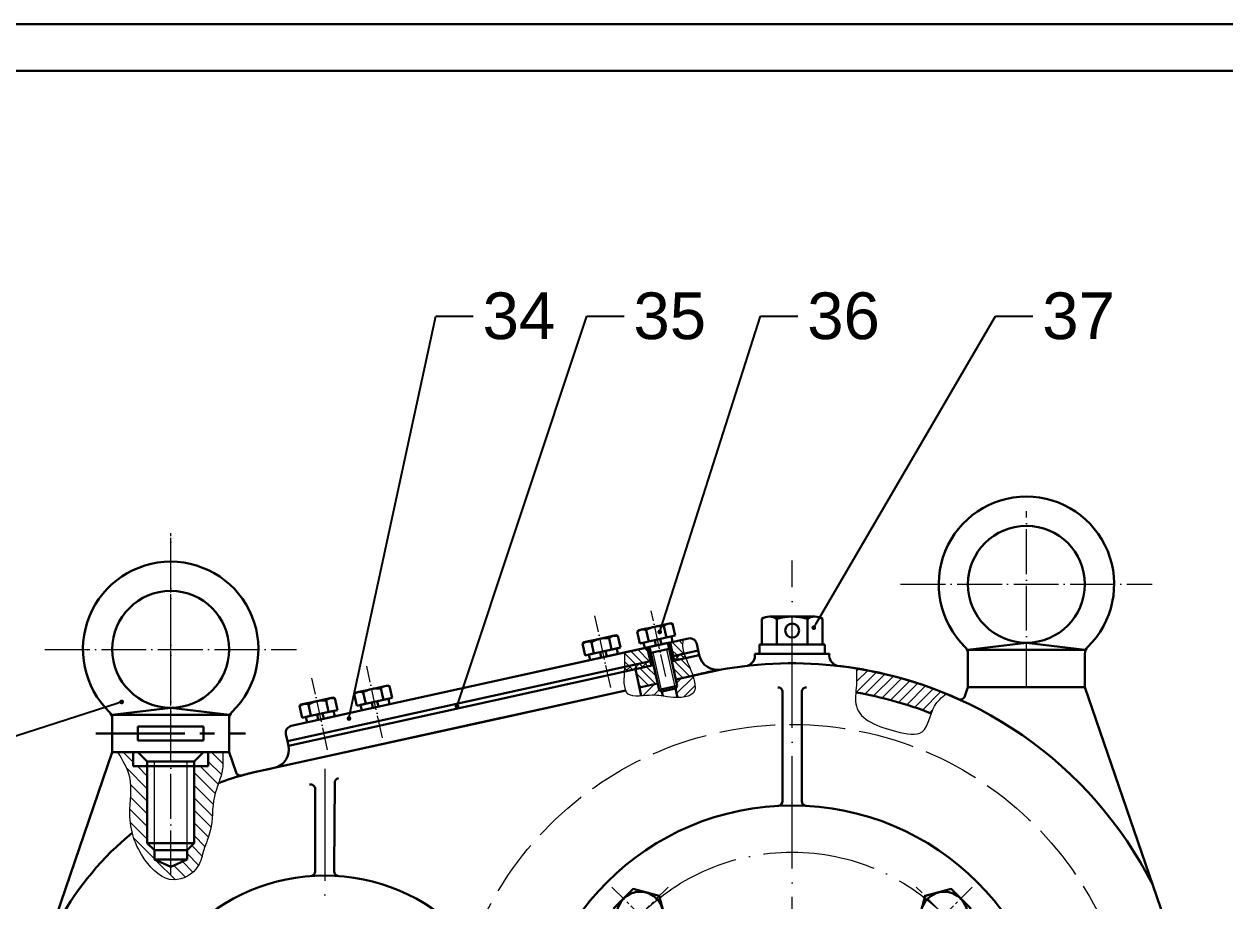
# Model space of a CAD drawing. Header units: millimetres. Extents: x 49696 to 99999, y 29542 to 60309.
# Drawn here: x 49903.4 to 50160.4, y 30194.9 to 30382.6 of the extents above; entities that cross this region are included whole.
import ezdxf
from ezdxf import colors
from ezdxf.entities.mleader import LeaderData, LeaderLine
from ezdxf.math import Vec2, Vec3

# ---------------------------------------------------------------- set-up
doc = ezdxf.new("R2010")
doc.units = ezdxf.units.MM
for name, pattern in [('ACAD_ISO02W100', [15, 12, -3]), ('ACAD_ISO04W100', [30, 24, -3, 0, -3]), ('CENTER2', [28.575, 19.05, -3.175, 3.175, -3.175])]:
    doc.linetypes.add(name, pattern=pattern)
for name, color, linetype, lineweight in [('Centerline', 7, 'ACAD_ISO04W100', 13), ('linie intrerupta', 10, 'ACAD_ISO02W100', 13), ('Linii groase', 7, 'Continuous', 30), ('Linii subtiri', 7, 'Continuous', 13)]:
    doc.layers.add(name, color=color, linetype=linetype, lineweight=lineweight)
doc.styles.get("Standard").update_dxf_attribs({"font": 'arial.ttf'})

# ---------------------------------------------------------------- blocks, each defined once
blk = doc.blocks.new('*U23')
at = {"layer": 'Linii groase'}
blk.add_circle((0, 0), 5, dxfattribs=at)
blk = doc.blocks.new('*U24')
at = {"layer": 'Linii groase', "color": 0, "linetype": 'ByBlock', "lineweight": -2, "transparency": 16777216}
for p, rotation in [((50067.47, 30135.31), 90), ((50067.47, 30070.26), 180), ((50132.53, 30070.26), 270)]:
    blk.add_blockref('*U23', p, dxfattribs=dict(at, rotation=rotation))
blk.add_blockref('*U23', (50132.53, 30135.31), dxfattribs=at)
blk = doc.blocks.new('*U28')
at = {"layer": 'Linii subtiri', "color": 0, "linetype": 'CENTER2', "ltscale": 0.2, "transparency": 16777216}
for p, q in [((0, 1), (0, 8.5)), ((-8.5, 0), (-1, 0)), ((1, 0), (8.5, 0)), ((0, -8.5), (0, -1))]:
    blk.add_line(p, q, dxfattribs=at)
at = {"layer": 'Linii subtiri', "color": 0, "linetype": 'Continuous', "ltscale": 0.2, "transparency": 16777216}
for p, q in [((-0.5, 0), (0.5, 0)), ((0, -0.5), (0, 0.5))]:
    blk.add_line(p, q, dxfattribs=at)
blk = doc.blocks.new('*U26')
at = {"layer": 'Linii groase'}
blk.add_lwpolyline([(5.6, -1.5), (4.1, 4.1), (-1.5, 5.6), (-5.6, 1.5), (-4.1, -4.1), (1.5, -5.6)], close=True, dxfattribs=at)
at = {"layer": 'Linii subtiri', "linetype": 'CENTER2', "ltscale": 0.2, "rotation": 224.9999999999999}
blk.add_blockref('*U28', (0, 0), dxfattribs=at)
blk = doc.blocks.new('*U27')
at = {"layer": 'Linii groase', "color": 0, "linetype": 'ByBlock', "lineweight": -2, "transparency": 16777216}
blk.add_blockref('*U26', (50067.47, 30135.31), dxfattribs=at)
for p, rotation in [((50132.53, 30135.31), 270.0000000000001), ((50067.47, 30070.26), 90), ((50132.53, 30070.26), 180)]:
    blk.add_blockref('*U26', p, dxfattribs=dict(at, rotation=rotation))
blk = doc.blocks.new('_Dot')
at = {"color": 0, "linetype": 'ByBlock', "lineweight": -2}
blk.add_line((-0.5, 0), (-1, 0), dxfattribs=at)
at = {"color": 0, "linetype": 'ByBlock', "const_width": 0.5}
blk.add_lwpolyline([(-0.25, 0, 1), (0.25, 0, 1)], format="xyb", close=True, dxfattribs=at)
blk = doc.blocks.new('*U69')
at = {"layer": 'Linii groase', "color": 0, "linetype": 'CENTER2', "transparency": 16777216}
blk.add_line((-16, 0), (16, 0), dxfattribs=at)

msp = doc.modelspace()

# ---------------------------------------------------------------- hatches: boundary and pattern name
at = {"layer": 'Linii subtiri'}
h = msp.add_hatch(dxfattribs=at)
h.set_pattern_fill('ANSI31', color=256, scale=0.4, angle=90)
edge = h.paths.add_edge_path()
edge.add_line((50036.789, 30249.201), (50032, 30248.145))
edge.add_spline(control_points=[(50032, 30248.145), (50032.006, 30247.166), (50032.013, 30246.187), (50031.968, 30245.066)], knot_values=[31.6028745, 31.6028745, 31.6028745, 31.6028745, 34.7090223, 34.7090223, 34.7090223, 34.7090223], degree=3, periodic=0)
edge.add_line((50031.968, 30245.066), (50037.435, 30246.271))
edge.add_line((50037.435, 30246.271), (50036.789, 30249.201))
edge = h.paths.add_edge_path()
edge.add_spline(control_points=[(50044.658, 30247.863), (50044.532, 30248.241), (50044.279, 30249.224), (50044.343, 30250.249), (50044.383, 30250.875)], knot_values=[0, 0, 0, 0, 1.1876014, 3.0489637, 3.0489637, 3.0489637, 3.0489637], degree=3, periodic=0)
edge.add_line((50044.383, 30250.875), (50041.672, 30250.277))
edge.add_line((50041.672, 30250.277), (50042.318, 30247.347))
edge.add_line((50042.318, 30247.347), (50044.658, 30247.863))
h = msp.add_hatch(dxfattribs=at)
h.set_pattern_fill('ANSI31', color=256, scale=0.3, angle=90)
edge = h.paths.add_edge_path()
edge.add_line((50037.435, 30246.271), (50031.968, 30245.066))
edge.add_spline(control_points=[(50031.968, 30245.066), (50031.964, 30244.965), (50031.949, 30244.628), (50031.929, 30244.277), (50031.915, 30244.031)], knot_values=[30.6799441, 30.6799441, 30.6799441, 30.6799441, 30.9617389, 31.6028745, 31.6028745, 31.6028745, 31.6028745], degree=3, periodic=0)
edge.add_line((50031.915, 30244.031), (50037.65, 30245.295))
edge.add_line((50037.65, 30245.295), (50037.435, 30246.271))
edge = h.paths.add_edge_path()
edge.add_spline(control_points=[(50045.022, 30246.92), (50044.89, 30247.23), (50044.764, 30247.545), (50044.658, 30247.863)], knot_values=[3.0489637, 3.0489637, 3.0489637, 3.0489637, 4.0508261, 4.0508261, 4.0508261, 4.0508261], degree=3, periodic=0)
edge.add_line((50044.658, 30247.863), (50042.318, 30247.347))
edge.add_line((50042.318, 30247.347), (50042.533, 30246.371))
edge.add_line((50042.533, 30246.371), (50045.022, 30246.92))
h = msp.add_hatch(dxfattribs=at)
h.set_pattern_fill('ANSI31', color=256, scale=0.3)
edge = h.paths.add_edge_path()
edge.add_line((50037.65, 30245.295), (50037.435, 30246.271))
edge.add_line((50037.435, 30246.271), (50031.968, 30245.066))
edge.add_spline(control_points=[(50031.968, 30245.066), (50031.964, 30244.965), (50031.949, 30244.628), (50031.929, 30244.277), (50031.915, 30244.031)], knot_values=[30.6799441, 30.6799441, 30.6799441, 30.6799441, 30.9617389, 31.6028745, 31.6028745, 31.6028745, 31.6028745], degree=3, periodic=0)
edge.add_line((50031.915, 30244.031), (50037.65, 30245.295))
edge = h.paths.add_edge_path()
edge.add_spline(control_points=[(50045.022, 30246.92), (50044.89, 30247.23), (50044.764, 30247.545), (50044.658, 30247.863)], knot_values=[3.0489637, 3.0489637, 3.0489637, 3.0489637, 4.0508261, 4.0508261, 4.0508261, 4.0508261], degree=3, periodic=0)
edge.add_line((50044.658, 30247.863), (50042.318, 30247.347))
edge.add_line((50042.318, 30247.347), (50042.533, 30246.371))
edge.add_line((50042.533, 30246.371), (50045.022, 30246.92))
h = msp.add_hatch(dxfattribs=at)
h.set_pattern_fill('ANSI31', color=256, scale=0.4, angle=90)
h.paths.add_polyline_path([(50038.139, 30245.402), (50034.232, 30244.541), (50035.093, 30240.635), (50039, 30241.496)])
edge = h.paths.add_edge_path()
edge.add_spline(control_points=[(50046.497, 30243.162), (50046.186, 30244.175), (50045.716, 30245.368), (50045.152, 30246.615), (50045.022, 30246.92)], knot_values=[4.0508261, 4.0508261, 4.0508261, 4.0508261, 7.1360136, 8.1181254, 8.1181254, 8.1181254, 8.1181254], degree=3, periodic=0)
edge.add_line((50045.022, 30246.92), (50042.045, 30246.263))
edge.add_line((50042.045, 30246.263), (50042.906, 30242.357))
edge.add_line((50042.906, 30242.357), (50046.107, 30243.063))
edge.add_arc((50067.772, 30159.392), 86.43, 104.25033, 104.51697, ccw=False)
h = msp.add_hatch(dxfattribs=at)
h.set_pattern_fill('ANSI31', color=256, scale=0.5)
edge = h.paths.add_edge_path()
edge.add_spline(control_points=[(50081.517, 30244.722), (50081.552, 30243.544), (50081.603, 30241.873), (50081.438, 30240.093), (50081.399, 30239.572)], knot_values=[0, 0, 0, 0, 3.5882082, 5.0901386, 5.0901386, 5.0901386, 5.0901386], degree=3, periodic=0)
edge.add_arc((50067.772, 30159.392), 81.33, 68.53643, 80.35443, ccw=False)
edge.add_spline(control_points=[(50097.532, 30235.082), (50097.726, 30235.625), (50098.443, 30237.381), (50099.787, 30238.507), (50100.725, 30239.294)], knot_values=[28.2274973, 28.2274973, 28.2274973, 28.2274973, 29.810454, 33.4713201, 33.4713201, 33.4713201, 33.4713201], degree=3, periodic=0)
edge.add_arc((50067.772, 30159.392), 86.43, 67.58799, 80.84972)
h = msp.add_hatch(dxfattribs=at)
h.set_pattern_fill('ANSI31', color=256, scale=0.5)
edge = h.paths.add_edge_path()
edge.add_spline(control_points=[(50043.249, 30238.478), (50044.864, 30238.49), (50047.482, 30239.025), (50046.887, 30241.824), (50046.571, 30242.918), (50046.501, 30243.149)], knot_values=[8.1314903, 8.1314903, 8.1314903, 8.1314903, 12.1699883, 14.7180579, 15.4225735, 15.4225735, 15.4225735, 15.4225735], degree=3, periodic=0)
edge.add_line((50046.501, 30243.149), (50042.906, 30242.357))
edge.add_line((50042.906, 30242.357), (50043.205, 30240.997))
edge.add_line((50043.205, 30240.997), (50042.825, 30240.401))
edge.add_line((50042.825, 30240.401), (50043.249, 30238.478))
edge = h.paths.add_edge_path()
edge.add_line((50039, 30241.496), (50035.093, 30240.635))
edge.add_line((50035.093, 30240.635), (50035.493, 30238.819))
edge.add_spline(control_points=[(50035.493, 30238.819), (50036.285, 30238.876), (50038.011, 30239.089), (50039.369, 30238.886), (50040.112, 30238.77)], knot_values=[18.2941254, 18.2941254, 18.2941254, 18.2941254, 20.4323, 22.7426791, 22.7426791, 22.7426791, 22.7426791], degree=3, periodic=0)
edge.add_line((50040.112, 30238.77), (50039.895, 30239.756))
edge.add_line((50039.895, 30239.756), (50039.299, 30240.136))
edge.add_line((50039.299, 30240.136), (50039, 30241.496))
h = msp.add_hatch(dxfattribs=at)
h.set_pattern_fill('ANSI31', color=256, scale=0.6, angle=90)
edge = h.paths.add_edge_path()
edge.add_spline(control_points=[(49926.594, 30209.547), (49927.109, 30207.538), (49929.095, 30203.27), (49934.699, 30197.871), (49940.95, 30201.466), (49941.808, 30206.131), (49944, 30210.844), (49943.52, 30215.94), (49944.742, 30219.231), (49945.08, 30220.188)], knot_values=[6.7380732, 6.7380732, 6.7380732, 6.7380732, 12.9780612, 20.5180842, 26.4383632, 30.1661865, 34.4797038, 41.8472097, 44.8699666, 44.8699666, 44.8699666, 44.8699666], degree=3, periodic=0)
edge.add_spline(control_points=[(49945.08, 30220.188), (49945.434, 30221.19), (49946.146, 30223.324), (49945.993, 30225.594), (49945.912, 30226.799)], knot_values=[0, 0, 0, 0, 3.1628649, 6.7380732, 6.7380732, 6.7380732, 6.7380732], degree=3, periodic=0)
edge.add_line((49945.912, 30226.799), (49942.821, 30226.799))
edge.add_line((49942.821, 30226.799), (49942.821, 30223.799))
edge.add_line((49942.821, 30223.799), (49939.821, 30223.799))
edge.add_line((49939.821, 30223.799), (49939.821, 30207.299))
edge.add_line((49939.821, 30207.299), (49938.321, 30205.799))
edge.add_line((49938.321, 30205.799), (49938.321, 30203.799))
edge.add_line((49938.321, 30203.799), (49934.821, 30202.257))
edge.add_line((49934.821, 30202.257), (49931.321, 30203.799))
edge.add_line((49931.321, 30203.799), (49931.321, 30205.799))
edge.add_line((49931.321, 30205.799), (49929.821, 30207.299))
edge.add_line((49929.821, 30207.299), (49929.821, 30223.799))
edge.add_line((49929.821, 30223.799), (49926.821, 30223.799))
edge.add_line((49926.821, 30223.799), (49926.821, 30226.799))
edge.add_line((49926.821, 30226.799), (49923.503, 30226.799))
edge.add_spline(control_points=[(49923.503, 30226.799), (49924.577, 30225.056), (49927.068, 30221.017), (49925.754, 30214.798), (49926.257, 30210.863), (49926.594, 30209.547)], knot_values=[44.8699666, 44.8699666, 44.8699666, 44.8699666, 50.8235118, 58.667882, 62.7569885, 62.7569885, 62.7569885, 62.7569885], degree=3, periodic=0)

# ---------------------------------------------------------------- linework, layer by layer
at = {"linetype": 'ByBlock', "lineweight": 30, "ltscale": 15}
for p, q in [((49696.313, 30382.636), (50885.313, 30382.636)), ((49716.313, 30372.636), (50875.313, 30372.636))]:
    msp.add_line(p, q, dxfattribs=at)
at = {"layer": 'Centerline', "ltscale": 0.4}
for p, q in [((50117.891, 30240.722), (50117.891, 30278.341)), ((49934.821, 30200.45), (49934.821, 30273.631)), ((49934.821, 30226.799), (49934.821, 30273.631)), ((50090.973, 30262.722), (50144.809, 30262.722)), ((49907.903, 30248.799), (49961.738, 30248.799)), ((49934.821, 30200.45), (49934.821, 30224.799))]:
    msp.add_line(p, q, dxfattribs=at)
at = {"layer": 'Centerline'}
for p, q in [((50067.772, 30021.306), (50067.772, 30267.799)), ((49956.968, 30223.416), (49956.968, 30223.416)), ((49967.772, 30223.254), (49967.772, 30023.127))]:
    msp.add_line(p, q, dxfattribs=at)
at = {"layer": 'Centerline', "ltscale": 0.2}
for p, q in [((50040.72, 30242.984), (50037.618, 30257.056)), ((50028.949, 30240.638), (50025.575, 30255.945)), ((49980.12, 30229.877), (49976.747, 30245.183)), ((49968.402, 30227.294), (49965.028, 30242.6))]:
    msp.add_line(p, q, dxfattribs=at)
at = {"layer": 'Centerline'}
msp.add_circle((50067.772, 30159.392), 46, dxfattribs=at)
at = {"layer": 'linie intrerupta'}
msp.add_line((50105.391, 30240.722), (50130.391, 30240.722), dxfattribs=at)
msp.add_circle((50067.772, 30159.392), 73.33, dxfattribs=at)
at = {"layer": 'Linii groase'}
for p, q in [((50041.792, 30254.4), (50038.37, 30253.645)), ((50041.792, 30254.4), (50040.259, 30254.062)), ((50040.324, 30253.769), (50040.862, 30251.327)), ((50042.195, 30254.272), (50041.792, 30254.4)), ((50042.752, 30251.744), (50042.195, 30254.272)), ((50042.195, 30254.272), (50042.214, 30254.185)), ((50061.272, 30255.322), (50061.272, 30249.822)), ((50067.772, 30255.822), (50062.897, 30255.822)), ((50062.897, 30255.822), (50064.522, 30255.822)), ((50064.522, 30255.322), (50064.522, 30249.822)), ((50067.772, 30255.822), (50072.647, 30255.822)), ((50072.647, 30255.822), (50071.022, 30255.822)), ((50071.022, 30255.322), (50071.022, 30249.822)), ((50074.272, 30255.322), (50074.272, 30249.822)), ((50045.578, 30251.138), (50003.098, 30241.775)), ((50030.073, 30251.817), (50026.651, 30251.062)), ((50030.073, 30251.817), (50028.541, 30251.479)), ((50028.605, 30251.186), (50029.143, 30248.745)), ((50030.476, 30251.689), (50030.073, 30251.817)), ((50031.033, 30249.161), (50030.476, 30251.689)), ((50030.476, 30251.689), (50030.495, 30251.602)), ((50034.636, 30252.606), (50034.948, 30252.891)), ((50035.193, 30250.078), (50034.636, 30252.606)), ((50034.636, 30252.606), (50034.655, 30252.519)), ((50034.948, 30252.891), (50038.37, 30253.645)), ((50034.948, 30252.891), (50036.48, 30253.229)), ((50036.545, 30252.936), (50037.083, 30250.494)), ((50038.972, 30250.911), (50042.752, 30251.744)), ((50042.209, 30250.396), (50041.951, 30251.567)), ((50003.098, 30241.775), (50039.231, 30249.739)), ((50022.917, 30250.023), (50023.229, 30250.308)), ((50023.474, 30247.495), (50022.917, 30250.023)), ((50023.229, 30250.308), (50026.651, 30251.062)), ((50023.229, 30250.308), (50024.761, 30250.646)), ((50024.826, 30250.353), (50025.364, 30247.912)), ((50027.254, 30248.328), (50031.033, 30249.161)), ((50030.232, 30248.985), (50027.254, 30248.328)), ((50039.231, 30249.739), (50027.512, 30247.156)), ((50030.491, 30247.813), (50030.232, 30248.985)), ((50038.972, 30250.911), (50035.193, 30250.078)), ((50036.252, 30249.083), (50035.994, 30250.254)), ((50037.65, 30245.295), (50036.789, 30249.201)), ((50037.278, 30249.309), (50038.546, 30243.554)), ((50037.278, 30249.309), (50039.299, 30240.136)), ((50037.556, 30248.045), (50041.462, 30248.906)), ((50038.387, 30250.782), (50038.645, 30249.61)), ((50039.231, 30249.739), (50041.672, 30250.277)), ((50039.231, 30249.739), (50041.184, 30250.17)), ((50039.558, 30251.04), (50039.817, 30249.868)), ((50041.184, 30250.17), (50043.205, 30240.997)), ((50042.533, 30246.371), (50041.672, 30250.277)), ((50047.689, 30248.531), (50047.366, 30249.996)), ((50067.772, 30249.822), (50060.772, 30249.822)), ((50060.772, 30249.822), (50060.772, 30247.822)), ((50061.272, 30249.822), (50067.772, 30249.822)), ((50074.272, 30249.822), (50067.772, 30249.822)), ((50067.772, 30249.822), (50074.772, 30249.822)), ((50074.772, 30249.822), (50074.772, 30247.822)), ((50105.391, 30248.722), (50105.193, 30248.72)), ((50105.391, 30248.722), (50117.891, 30250.222)), ((50105.391, 30248.722), (50130.391, 30248.722)), ((50117.891, 30250.222), (50130.391, 30248.722)), ((50130.391, 30248.722), (50130.587, 30248.718)), ((50037.435, 30246.271), (50003.744, 30238.846)), ((50027.254, 30248.328), (50023.474, 30247.495)), ((50024.275, 30247.672), (50027.254, 30248.328)), ((50024.534, 30246.5), (50024.275, 30247.672)), ((50026.668, 30248.199), (50026.926, 30247.027)), ((50027.84, 30248.457), (50028.098, 30247.285)), ((50047.904, 30247.555), (50042.045, 30246.263)), ((50042.045, 30246.263), (50042.533, 30246.371)), ((50047.689, 30248.531), (50042.318, 30247.347)), ((50047.904, 30247.555), (50047.689, 30248.531)), ((50047.904, 30247.555), (50047.904, 30247.555)), ((50067.772, 30247.822), (50059.807, 30247.822)), ((50059.807, 30247.822), (50075.737, 30247.822)), ((50060.772, 30247.822), (50067.772, 30247.822)), ((50067.772, 30247.822), (50062.772, 30247.822)), ((50074.772, 30247.822), (50067.772, 30247.822)), ((50067.772, 30247.822), (50072.772, 30247.822)), ((50105.391, 30240.722), (50105.391, 30247.853)), ((50130.391, 30240.722), (50130.391, 30247.853)), ((50038.139, 30245.402), (50003.959, 30237.869)), ((50034.232, 30244.541), (50035.493, 30238.819)), ((50052.671, 30244.509), (50042.906, 30242.357)), ((50042.906, 30242.357), (50052.257, 30244.418)), ((49960.617, 30232.413), (50003.098, 30241.775)), ((49981.245, 30241.055), (49977.823, 30240.301)), ((49981.245, 30241.055), (49979.713, 30240.717)), ((49981.648, 30240.928), (49981.245, 30241.055)), ((49982.205, 30238.399), (49981.648, 30240.928)), ((49981.648, 30240.928), (49981.667, 30240.841)), ((50039, 30241.496), (50035.093, 30240.635)), ((50035.093, 30240.635), (50039, 30241.496)), ((50039.299, 30240.136), (50043.205, 30240.997)), ((50043.205, 30240.997), (50042.825, 30240.401)), ((49951.479, 30222.207), (50032.178, 30239.993)), ((49959.798, 30229.16), (50003.744, 30238.846)), ((49969.526, 30238.472), (49966.104, 30237.718)), ((49969.526, 30238.472), (49967.994, 30238.134)), ((49969.929, 30238.345), (49969.526, 30238.472)), ((49970.486, 30235.817), (49969.929, 30238.345)), ((49969.929, 30238.345), (49969.948, 30238.258)), ((49974.089, 30239.262), (49974.401, 30239.547)), ((49974.646, 30236.733), (49974.089, 30239.262)), ((49974.089, 30239.262), (49974.108, 30239.175)), ((49974.401, 30239.547), (49977.823, 30240.301)), ((49974.401, 30239.547), (49975.933, 30239.884)), ((49975.998, 30239.591), (49976.536, 30237.15)), ((49978.426, 30237.566), (49982.205, 30238.399)), ((49979.777, 30240.424), (49980.315, 30237.983)), ((50032.178, 30239.993), (50004.82, 30233.963)), ((50039.299, 30240.136), (50039.895, 30239.756)), ((50039.895, 30239.756), (50042.825, 30240.401)), ((50039.895, 30239.756), (50040.112, 30238.77)), ((50042.825, 30240.401), (50043.249, 30238.478)), ((50065.732, 30216.311), (50065.732, 30239.664)), ((50065.732, 30239.015), (50065.732, 30239.664)), ((50069.812, 30216.311), (50069.812, 30239.664)), ((50105.391, 30240.722), (50104.712, 30238.744)), ((50130.391, 30240.722), (50105.391, 30240.722)), ((50130.391, 30240.722), (50155.426, 30167.718)), ((49922.321, 30234.799), (49934.821, 30236.299)), ((49934.821, 30236.299), (49947.321, 30234.799)), ((49960.014, 30228.184), (50003.959, 30237.869)), ((49962.37, 30236.679), (49962.682, 30236.964)), ((49962.928, 30234.151), (49962.37, 30236.679)), ((49962.37, 30236.679), (49962.389, 30236.592)), ((49962.682, 30236.964), (49966.104, 30237.718)), ((49962.682, 30236.964), (49964.215, 30237.301)), ((49964.279, 30237.009), (49964.817, 30234.567)), ((49966.707, 30234.984), (49970.486, 30235.817)), ((49966.965, 30233.812), (49978.684, 30236.395)), ((49968.058, 30237.841), (49968.597, 30235.4)), ((49978.426, 30237.566), (49974.646, 30236.733)), ((49975.447, 30236.91), (49978.426, 30237.566)), ((49975.705, 30235.738), (49975.447, 30236.91)), ((49977.84, 30237.437), (49978.098, 30236.265)), ((49981.404, 30238.223), (49978.426, 30237.566)), ((49979.012, 30237.696), (49979.27, 30236.524)), ((49981.662, 30237.051), (49981.404, 30238.223)), ((49922.321, 30234.799), (49922.123, 30234.796)), ((49922.321, 30234.799), (49947.321, 30234.799)), ((49922.321, 30226.799), (49922.321, 30233.93)), ((49947.321, 30234.799), (49947.517, 30234.795)), ((49947.321, 30226.799), (49947.321, 30233.93)), ((49951.479, 30222.207), (50005.551, 30234.124)), ((49956.968, 30223.416), (50004.82, 30233.963)), ((49966.707, 30234.984), (49962.928, 30234.151)), ((49963.728, 30234.327), (49966.707, 30234.984)), ((49963.987, 30233.155), (49963.728, 30234.327)), ((49966.121, 30234.854), (49966.379, 30233.683)), ((49969.685, 30235.64), (49966.707, 30234.984)), ((49967.293, 30235.113), (49967.551, 30233.941)), ((49969.944, 30234.468), (49969.685, 30235.64)), ((49934.821, 30232.299), (49927.821, 30232.299)), ((49927.821, 30232.299), (49927.821, 30229.299)), ((49941.821, 30232.299), (49934.821, 30232.299)), ((49941.821, 30229.299), (49941.821, 30232.299)), ((49959.798, 30229.16), (49959.475, 30230.625)), ((49927.821, 30229.299), (49941.821, 30229.299)), ((49960.014, 30228.184), (49959.798, 30229.16)), ((49960.014, 30228.184), (49960.014, 30228.184)), ((49922.321, 30226.799), (49907.101, 30182.417)), ((49922.321, 30226.799), (49947.321, 30226.799)), ((49947.321, 30226.799), (49922.321, 30226.799)), ((49927.821, 30226.799), (49926.821, 30226.799)), ((49926.821, 30226.799), (49926.821, 30223.799)), ((49927.821, 30226.799), (49929.821, 30224.799)), ((49934.821, 30226.799), (49941.821, 30226.799)), ((49941.821, 30226.799), (49939.821, 30224.799)), ((49942.821, 30223.799), (49942.821, 30226.799)), ((49947.321, 30226.799), (49948.812, 30222.451)), ((49926.821, 30223.799), (49942.821, 30223.799)), ((49934.821, 30224.799), (49929.821, 30224.799)), ((49929.821, 30224.799), (49929.821, 30207.299)), ((49934.821, 30224.799), (49939.821, 30224.799)), ((49939.821, 30224.799), (49939.821, 30207.299)), ((49965.732, 30218.881), (49965.732, 30201.282)), ((49969.812, 30202.053), (49969.909, 30220.248)), ((49929.821, 30207.299), (49931.321, 30205.799)), ((49929.821, 30207.299), (49939.821, 30207.299)), ((49931.321, 30205.799), (49938.321, 30205.799)), ((49931.321, 30203.799), (49931.321, 30205.799)), ((49939.821, 30207.299), (49938.321, 30205.799)), ((49938.321, 30205.799), (49938.321, 30203.799)), ((49938.321, 30203.799), (49931.321, 30203.799)), ((49931.321, 30203.799), (49934.821, 30202.257)), ((49934.821, 30202.257), (49938.321, 30203.799)), ((49965.732, 30201.282), (49965.732, 30201.597)), ((49969.812, 30202.053), (49969.812, 30201.282))]:
    msp.add_line(p, q, dxfattribs=at)
for centre, radius in [((50117.891, 30262.722), 12.5), ((49934.821, 30248.799), 12.5), ((50067.772, 30252.822), 1.5), ((50067.772, 30159.392), 56), ((49967.772, 30159.392), 41)]:
    msp.add_circle(centre, radius, dxfattribs=at)
for centre, radius, start, end in [((50117.891, 30262.722), 18.768, 314.28106, 225.71894), ((49934.821, 30248.799), 18.768, 314.28106, 225.71894), ((50039.745, 30247.405), 6.39, 84.80347, 120.05508), ((50041.572, 30252.6), 1.71, 67.9743, 136.88425), ((50062.897, 30252.931), 2.891, 55.79454, 124.20546), ((50067.772, 30245.009), 10.813, 72.50768, 107.49232), ((50072.647, 30252.931), 2.891, 55.79454, 124.20546), ((50028.027, 30244.822), 6.39, 84.80347, 120.05508), ((50029.854, 30250.017), 1.71, 67.9743, 136.88425), ((50035.903, 30251.351), 1.71, 67.9743, 136.88425), ((50045.901, 30249.673), 1.5, 12.42927, 102.42927), ((50024.185, 30248.768), 1.71, 67.9743, 136.88425), ((50103.391, 30247.853), 2, 0, 45.71894), ((50132.391, 30247.853), 2, 134.28106, 180), ((50051.81, 30248.416), 4, 192.42927, 282.42927), ((50057.477, 30247.514), 2.35, 289.31517, 7.52841), ((50078.067, 30247.514), 2.35, 172.47159, 250.68483), ((50067.772, 30159.392), 86.43, 100.34157, 104.51697), ((50067.772, 30159.392), 86.43, 65.68867, 100.34157), ((50067.772, 30159.392), 86.43, 26.80521, 83.67791), ((49981.026, 30239.255), 1.71, 67.9743, 136.88425), ((49969.307, 30236.673), 1.71, 67.9743, 136.88425), ((49975.357, 30238.006), 1.71, 67.9743, 136.88425), ((49979.198, 30234.06), 6.39, 84.80347, 120.05508), ((50064.732, 30239.664), 1, 0, 92.16881), ((50070.812, 30239.664), 1, 87.83119, 180), ((50067.772, 30159.392), 81.33, 68.53643, 80.35443), ((50103.767, 30239.069), 1, 245.68867, 341.07187), ((49963.638, 30235.423), 1.71, 67.9743, 136.88425), ((49967.48, 30231.477), 6.39, 84.80347, 120.05508), ((49920.321, 30233.93), 2, 0, 45.71894), ((49949.321, 30233.93), 2, 134.28106, 180), ((49960.94, 30230.948), 1.5, 102.42927, 192.42927), ((49956.107, 30227.323), 4, 282.42927, 12.42927), ((49967.772, 30159.392), 64.893, 100.31711, 110.46798), ((49949.757, 30222.775), 1, 198.92813, 285.86613), ((49967.772, 30159.392), 64.893, 104.54144, 105.86613), ((49970.909, 30220.243), 1, 102.42927, 179.69498), ((49964.732, 30218.881), 1, 0, 102.42927), ((50064.732, 30216.311), 1, 273.05723, 360), ((50070.812, 30216.311), 1, 180, 266.94277), ((49967.772, 30159.392), 64.893, 129.38668, 172.45685), ((49964.732, 30201.282), 1, 274.15075, 0), ((49970.812, 30201.282), 1, 180, 265.84925)]:
    msp.add_arc(centre, radius, start, end, dxfattribs=at)
at = {"layer": 'Linii subtiri'}
for p, q in [((50042.825, 30240.401), (50040.974, 30248.798)), ((50039.895, 30239.756), (50038.044, 30248.152)), ((49931.321, 30205.799), (49931.321, 30224.799)), ((49938.321, 30205.799), (49938.321, 30224.799))]:
    msp.add_line(p, q, dxfattribs=at)
for points in [[(50044.383, 30250.875), (50044.383, 30249.013), (50045.419, 30246.016), (50046.706, 30242.437), (50046.888, 30239.895), (50041.647, 30238.558), (50037.859, 30238.985), (50032.725, 30239.235), (50031.954, 30244.758), (50032, 30248.145)], [(50081.517, 30244.722), (50081.517, 30241.134), (50081.517, 30236.628), (50090.098, 30231.22), (50095.623, 30231.164), (50098.216, 30236.628), (50100.725, 30239.294)], [(49945.912, 30226.799), (49945.912, 30223.223), (49944.163, 30217.29), (49943.287, 30209.975), (49941.912, 30205.887), (49940.65, 30202.379), (49935.494, 30199.468), (49929.304, 30203.774), (49926.074, 30213.585), (49926.074, 30221.429), (49923.503, 30226.799)]]:
    msp.add_spline(points, degree=3, dxfattribs=at)

# ---------------------------------------------------------------- block references
at = {"layer": 'Linii groase', "linetype": 'CENTER2'}
msp.add_blockref('*U69', (49934.821, 30230.799), dxfattribs=at)
at = {"layer": 'Linii groase'}
for name in ['*U27', '*U24']:
    msp.add_blockref(name, (-32.228, 56.61), dxfattribs=at)

# ---------------------------------------------------------------- leaders
at = {"layer": 'Linii subtiri'}
ml = msp.add_multileader_mtext('Standard', dxfattribs=at)
ml.set_content('34', color=256)
ml.set_leader_properties()
ml.set_arrow_properties(name='DOT')
ml.build(insert=Vec2(0, 0))
ml.multileader.update_dxf_attribs({"arrow_head_size": 1})
ctx = ml.context
ctx.base_point, ctx.char_height, ctx.arrow_head_size, ctx.plane_origin = Vec3(49999.55, 30320.099), 10, 1, Vec3(49972.958, 30233.992)
notes = []
notes.append((ctx, [(0, (1, 1, 0), (49991.55, 30320.099), (1, 0), 8, [(0, [(49972.958, 30233.992)], 0, [])])]))
ctx.mtext.insert, ctx.mtext.width, ctx.mtext.flow_direction = Vec3(50001.55, 30325.188), 4.95498, 5
ml = msp.add_multileader_mtext('Standard', dxfattribs=at)
ml.set_content('35', color=256)
ml.set_leader_properties()
ml.set_arrow_properties(name='DOT')
ml.build(insert=Vec2(0, 0))
ml.multileader.update_dxf_attribs({"arrow_head_size": 1})
ctx = ml.context
ctx.base_point, ctx.char_height, ctx.arrow_head_size, ctx.plane_origin = Vec3(50031.823, 30320.099), 10, 1, Vec3(49996.063, 30236.621)
notes.append((ctx, [(0, (1, 1, 0), (50023.823, 30320.099), (1, 0), 8, [(0, [(49996.063, 30236.621)], 0, [])])]))
ctx.mtext.insert, ctx.mtext.flow_direction = Vec3(50033.823, 30325.188), 5
ml = msp.add_multileader_mtext('Standard', dxfattribs=at)
ml.set_content('36', color=256)
ml.set_leader_properties()
ml.set_arrow_properties(name='DOT')
ml.build(insert=Vec2(0, 0))
ml.multileader.update_dxf_attribs({"arrow_head_size": 1})
ctx = ml.context
ctx.base_point, ctx.char_height, ctx.arrow_head_size, ctx.plane_origin = Vec3(50068.999, 30320.099), 10, 1, Vec3(50039.778, 30252.338)
notes.append((ctx, [(0, (1, 1, 0), (50060.999, 30320.099), (1, 0), 8, [(0, [(50039.438, 30252.534)], 0, [])])]))
ctx.mtext.insert, ctx.mtext.flow_direction = Vec3(50070.999, 30325.188), 5
ml = msp.add_multileader_mtext('Standard', dxfattribs=at)
ml.set_content('37', color=256)
ml.set_leader_properties()
ml.set_arrow_properties(name='DOT')
ml.build(insert=Vec2(0, 0))
ml.multileader.update_dxf_attribs({"arrow_head_size": 1})
ctx = ml.context
ctx.base_point, ctx.char_height, ctx.arrow_head_size, ctx.plane_origin = Vec3(50119.277, 30320.099), 10, 1, Vec3(50072.012, 30253.441)
notes.append((ctx, [(0, (1, 1, 0), (50111.277, 30320.099), (1, 0), 8, [(0, [(50072.41, 30253.441)], 0, [])])]))
ctx.mtext.insert, ctx.mtext.flow_direction = Vec3(50121.277, 30325.188), 5
ml = msp.add_multileader_mtext('Standard', dxfattribs=at)
ml.set_content('33', color=256)
ml.set_leader_properties()
ml.set_arrow_properties(name='DOT')
ml.build(insert=Vec2(0, 0))
ml.multileader.update_dxf_attribs({"arrow_head_size": 1})
ctx = ml.context
ctx.base_point, ctx.char_height, ctx.arrow_head_size, ctx.plane_origin = Vec3(49794.475, 30204.23), 10, 1, Vec3(49917.147, 30242.482)
ctx.text_align_type = 2
notes.append((ctx, [(0, (1, 1, 0), (49820.793, 30204.23), (-1, 0), 8, [(0, [(49924.331, 30237.546)], 0, [])])]))
ctx.mtext.insert, ctx.mtext.alignment, ctx.mtext.flow_direction = Vec3(49810.793, 30209.319), 3, 5
for ctx, leaders in notes:
    for number, flags, end, landing, length, lines in leaders:
        leader = LeaderData()
        leader.index, (leader.has_last_leader_line, leader.has_dogleg_vector, leader.attachment_direction) = number, flags
        leader.last_leader_point, leader.dogleg_vector, leader.dogleg_length = Vec3(end), Vec3(landing), length
        for number, points, colour, breaks in lines:
            line = LeaderLine()
            line.index, line.vertices, line.color, line.breaks = number, Vec3.list(points), colors.encode_raw_color(colour), breaks
            leader.lines.append(line)
        ctx.leaders.append(leader)

doc.saveas('drawing.dxf')
